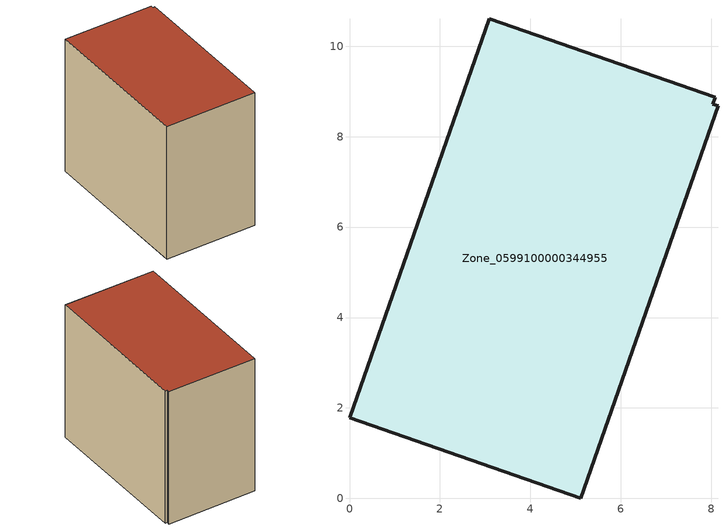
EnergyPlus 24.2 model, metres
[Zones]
Zone_0599100000344955
 floor ground (C_G): 0,1.78 3.09,10.61 8.08,8.87 8.03,8.72 8.15,8.68 5.11,0 z0
 wall outside (C_F): 3.09,10.61 0,1.78 5.11,0 8.15,8.68 8.03,8.72 8.08,8.87 3.09,10.61 z0:8.24
 roof outside (C_R): 5.11,0 8.15,8.68 8.03,8.72 8.08,8.87 3.09,10.61 0,1.78 z8.24
[BUILDING]
Pand.0599100000344955: North Axis=0; Terrain=City; Loads Convergence Tolerance Value=0.04; Temperature Convergence Tolerance Value=0.4; Solar Distribution=FullExterior; Maximum Number of Warmup Days=25; Minimum Number of Warmup Days=1
[Site:Location]
Rotterdam.The.Hague.AP_ZH_NLD Design_Conditions: Latitude=51.96; Longitude=4.45; Time Zone=1; Elevation=-4.5
[SITE:GROUNDTEMPERATURE:BUILDINGSURFACE]
18, 18, 18, 18, 18, 18, 18, 18, 18, 18, 18, 18
[MATERIAL] Thermal Absorptance=0.9; Solar Absorptance=0.7; Visible Absorptance=0.7
Name | Roughness | Thickness | Conductivity | Density | Specific Heat
G.TI.1992-2005 | MediumSmooth | 0.15 | 0.06 | 540 | 1210
F.TI.1992-2005 | Rough | 0.3 | 0.12 | 1920 | 840
R.TI.1992-2005 | MediumRough | 0.2 | 0.08 | 1500 | 1000
[CONSTRUCTION]
C_G: G.TI.1992-2005
C_F: F.TI.1992-2005
C_R: R.TI.1992-2005
[ZONE]
Zone_0599100000344955: Type=1; Multiplier=1; Ceiling Height=Autocalculate; Volume=Autocalculate; Floor Area=autocalculate; Part of Total Floor Area=Yes
[ZONEINFILTRATION:DESIGNFLOWRATE]
Infil_Zone_0599100000344955: Zone or ZoneList or Space or SpaceList=Zone_0599100000344955; Schedule=AlwaysOn; Design Flow Rate Calculation Method=Flow/Area; Flow Rate per Floor Area=0.0015; Constant Term Coefficient=1; Temperature Term Coefficient=0; Velocity Term Coefficient=0; Velocity Squared Term Coefficient=0
[HVACTEMPLATE:ZONE:IDEALLOADSAIRSYSTEM]
Zone_0599100000344955: Maximum Heating Supply Air Temperature=50; Minimum Cooling Supply Air Temperature=13; Maximum Heating Supply Air Humidity Ratio=0.0156; Minimum Cooling Supply Air Humidity Ratio=0.0077; Heating Limit=NoLimit; Cooling Limit=NoLimit; Dehumidification Control Type=ConstantSensibleHeatRatio; Cooling Sensible Heat Ratio=0.7; Dehumidification Setpoint=60; Humidification Control Type=None; Humidification Setpoint=30; Outdoor Air Method=None; Outdoor Air Flow Rate per Person=0.00944; Outdoor Air Flow Rate per Zone Floor Area=0; Outdoor Air Flow Rate per Zone=0; Demand Controlled Ventilation Type=None; Outdoor Air Economizer Type=NoEconomizer; Heat Recovery Type=None; Sensible Heat Recovery Effectiveness=0.7; Latent Heat Recovery Effectiveness=0.65
[ZONECONTROL:THERMOSTAT]
ThermostatControl_Zone_0599100000344955: Zone or ZoneList=Zone_0599100000344955; Control Type Schedule=DualSetpointControlType; Control 1=Thermostat_Zone_0599100000344955; Temperature Difference Between Cutout And Setpoint=0
[THERMOSTATSETPOINT:DUALSETPOINT]
Thermostat_Zone_0599100000344955: Heating Setpoint Temperature Schedule=HeatingSetpoint_Zone_0599100000344955; Cooling Setpoint Temperature Schedule=CoolingSetpoint_Zone_0599100000344955
[SCHEDULE:COMPACT]
HeatingSetpoint_Zone_0599100000344955: Through: 12/31, For: AllDays, Until: 24:00, 21
CoolingSetpoint_Zone_0599100000344955: Through: 12/31, For: AllDays, Until: 24:00, 24
DualSetpointControlType: Through: 12/31, For: AllDays, Until: 24:00, 4
AlwaysOn: Through: 12/31, For: AllDays, Until: 24:00, 1
